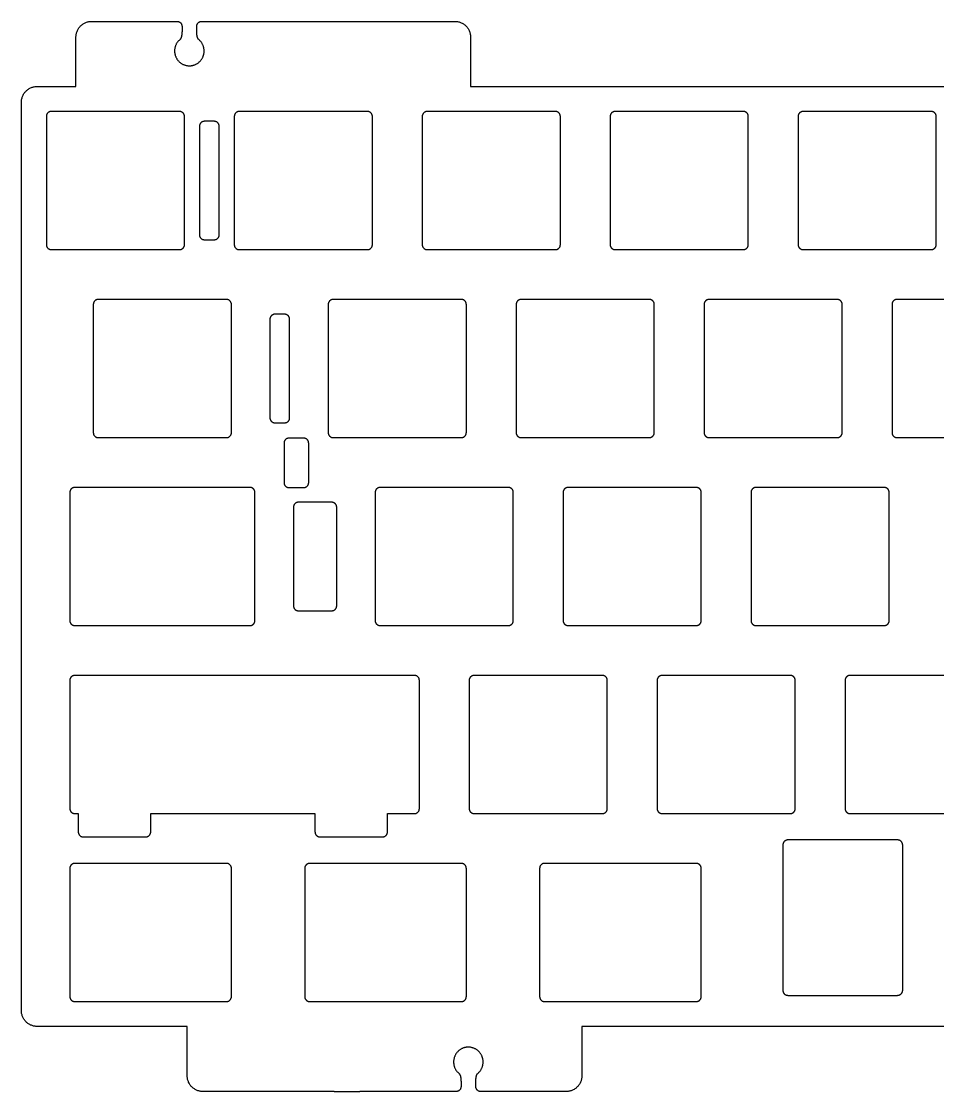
# Model space of a CAD drawing. Header units: millimetres. Extents: x 15 to 363, y 13 to 121.
# Drawn here: x 14.9 to 107.8, y 12.8 to 121.2 of the extents above; entities that cross this region are included whole.
import ezdxf

# ---------------------------------------------------------------- set-up
doc = ezdxf.new("R2010")
doc.units = ezdxf.units.MM
doc.layers.add('默认', color=7, linetype='Continuous', true_color=0x000000)

msp = doc.modelspace()

# ---------------------------------------------------------------- linework, layer by layer
at = {"layer": '默认', "color": 85, "true_color": 0x58ba48}
for p, q in [((20.42, 114.61, 1.5), (20.42, 119.61, 1.5)), ((60.42, 119.61, 1.5), (60.42, 114.61, 1.5)), ((16.49, 114.61, 1.5), (20.42, 114.61, 1.5)), ((60.42, 114.61, 1.5), (119.72, 114.61, 1.5)), ((91.57, 19.36, 1.5), (71.7, 19.36, 1.5)), ((71.7, 19.36, 1.5), (71.7, 14.36, 1.5)), ((104.71, 19.36, 1.5), (91.57, 19.36, 1.5)), ((191.68, 19.36, 1.5), (104.71, 19.36, 1.5))]:
    msp.add_line(p, q, dxfattribs=at)
for points in [[(42.92, 121.21), (45.52, 121.21)], [(20.3, 40.93), (20.65, 40.93), (20.65, 39.08)], [(46.6, 12.76), (49.2, 12.76)]]:
    msp.add_lwpolyline(points, dxfattribs=at)
for points, weights in [([(20.42, 119.61, 1.5), (20.42, 121.21, 1.5), (22.02, 121.21, 1.5)], [1, 0.707106781188, 1]), ([(30.67, 121.21, 1.5), (31.17, 121.21, 1.5), (31.17, 120.71, 1.5)], [1, 0.707106781189, 1]), ([(32.67, 120.71, 1.5), (32.67, 121.21, 1.5), (33.17, 121.21, 1.5)], [1, 0.707106781187, 1]), ([(58.82, 121.21, 1.5), (60.42, 121.21, 1.5), (60.42, 119.61, 1.5)], [1, 0.707106781185, 1]), ([(14.89, 113.01, 1.5), (14.89, 114.61, 1.5), (16.49, 114.61, 1.5)], [1, 0.707106781187, 1]), ([(17.92, 112.08, 1.5), (17.42, 112.08, 1.5), (17.42, 111.58, 1.5)], [1, 0.707106781186, 1]), ([(31.42, 111.58, 1.5), (31.42, 112.08, 1.5), (30.92, 112.08, 1.5)], [1, 0.707106781187, 1]), ([(36.97, 112.08, 1.5), (36.47, 112.08, 1.5), (36.47, 111.58, 1.5)], [1, 0.707106781187, 1]), ([(50.47, 111.58, 1.5), (50.47, 112.08, 1.5), (49.97, 112.08, 1.5)], [1, 0.707106781189, 1]), ([(56.02, 112.08, 1.5), (55.52, 112.08, 1.5), (55.52, 111.58, 1.5)], [1, 0.707106781186, 1]), ([(69.52, 111.58, 1.5), (69.52, 112.08, 1.5), (69.02, 112.08, 1.5)], [1, 0.707106781187, 1]), ([(75.07, 112.08, 1.5), (74.57, 112.08, 1.5), (74.57, 111.58, 1.5)], [1, 0.707106781186, 1]), ([(88.57, 111.58, 1.5), (88.57, 112.08, 1.5), (88.07, 112.08, 1.5)], [1, 0.707106781188, 1]), ([(94.12, 112.08, 1.5), (93.62, 112.08, 1.5), (93.62, 111.58, 1.5)], [1, 0.707106781186, 1]), ([(107.62, 111.58, 1.5), (107.62, 112.08, 1.5), (107.12, 112.08, 1.5)], [1, 0.707106781188, 1]), ([(33.44, 111.08, 1.5), (32.94, 111.08, 1.5), (32.94, 110.58, 1.5)], [1, 0.707106781186, 1]), ([(34.94, 110.58, 1.5), (34.94, 111.08, 1.5), (34.44, 111.08, 1.5)], [1, 0.707106781185, 1]), ([(32.94, 99.58, 1.5), (32.94, 99.08, 1.5), (33.44, 99.08, 1.5)], [1, 0.707106781187, 1]), ([(34.44, 99.08, 1.5), (34.94, 99.08, 1.5), (34.94, 99.58, 1.5)], [1, 0.707106781187, 1]), ([(17.42, 98.58, 1.5), (17.42, 98.08, 1.5), (17.92, 98.08, 1.5)], [1, 0.707106781184, 1]), ([(30.92, 98.08, 1.5), (31.42, 98.08, 1.5), (31.42, 98.58, 1.5)], [1, 0.707106781185, 1]), ([(36.47, 98.58, 1.5), (36.47, 98.08, 1.5), (36.97, 98.08, 1.5)], [1, 0.707106781186, 1]), ([(49.97, 98.08, 1.5), (50.47, 98.08, 1.5), (50.47, 98.58, 1.5)], [1, 0.707106781186, 1]), ([(55.52, 98.58, 1.5), (55.52, 98.08, 1.5), (56.02, 98.08, 1.5)], [1, 0.707106781185, 1]), ([(69.02, 98.08, 1.5), (69.52, 98.08, 1.5), (69.52, 98.58, 1.5)], [1, 0.707106781188, 1]), ([(74.57, 98.58, 1.5), (74.57, 98.08, 1.5), (75.07, 98.08, 1.5)], [1, 0.707106781185, 1]), ([(88.07, 98.08, 1.5), (88.57, 98.08, 1.5), (88.57, 98.58, 1.5)], [1, 0.707106781188, 1]), ([(93.62, 98.58, 1.5), (93.62, 98.08, 1.5), (94.12, 98.08, 1.5)], [1, 0.707106781185, 1]), ([(107.12, 98.08, 1.5), (107.62, 98.08, 1.5), (107.62, 98.58, 1.5)], [1, 0.707106781187, 1]), ([(22.68, 93.03, 1.5), (22.18, 93.03, 1.5), (22.18, 92.53, 1.5)], [1, 0.707106781186, 1]), ([(36.18, 92.53, 1.5), (36.18, 93.03, 1.5), (35.68, 93.03, 1.5)], [1, 0.707106781188, 1]), ([(46.49, 93.03, 1.5), (45.99, 93.03, 1.5), (45.99, 92.53, 1.5)], [1, 0.707106781187, 1]), ([(59.99, 92.53, 1.5), (59.99, 93.03, 1.5), (59.49, 93.03, 1.5)], [1, 0.707106781189, 1]), ([(65.54, 93.03, 1.5), (65.04, 93.03, 1.5), (65.04, 92.53, 1.5)], [1, 0.707106781187, 1]), ([(79.04, 92.53, 1.5), (79.04, 93.03, 1.5), (78.54, 93.03, 1.5)], [1, 0.707106781187, 1]), ([(84.59, 93.03, 1.5), (84.09, 93.03, 1.5), (84.09, 92.53, 1.5)], [1, 0.707106781186, 1]), ([(98.09, 92.53, 1.5), (98.09, 93.03, 1.5), (97.59, 93.03, 1.5)], [1, 0.707106781187, 1]), ([(103.64, 93.03, 1.5), (103.14, 93.03, 1.5), (103.14, 92.53, 1.5)], [1, 0.707106781186, 1]), ([(40.58, 91.53, 1.5), (40.08, 91.53, 1.5), (40.08, 91.03, 1.5)], [1, 0.707106781186, 1]), ([(42.08, 91.03, 1.5), (42.08, 91.53, 1.5), (41.58, 91.53, 1.5)], [1, 0.707106781188, 1]), ([(40.08, 81.03, 1.5), (40.08, 80.53, 1.5), (40.58, 80.53, 1.5)], [1, 0.707106781186, 1]), ([(41.58, 80.53, 1.5), (42.08, 80.53, 1.5), (42.08, 81.03, 1.5)], [1, 0.707106781186, 1]), ([(22.18, 79.53, 1.5), (22.18, 79.03, 1.5), (22.68, 79.03, 1.5)], [1, 0.707106781184, 1]), ([(35.68, 79.03, 1.5), (36.18, 79.03, 1.5), (36.18, 79.53, 1.5)], [1, 0.707106781188, 1]), ([(45.99, 79.53, 1.5), (45.99, 79.03, 1.5), (46.49, 79.03, 1.5)], [1, 0.707106781185, 1]), ([(59.49, 79.03, 1.5), (59.99, 79.03, 1.5), (59.99, 79.53, 1.5)], [1, 0.707106781187, 1]), ([(65.04, 79.53, 1.5), (65.04, 79.03, 1.5), (65.54, 79.03, 1.5)], [1, 0.707106781184, 1]), ([(78.54, 79.03, 1.5), (79.04, 79.03, 1.5), (79.04, 79.53, 1.5)], [1, 0.707106781185, 1]), ([(84.09, 79.53, 1.5), (84.09, 79.03, 1.5), (84.59, 79.03, 1.5)], [1, 0.707106781185, 1]), ([(97.59, 79.03, 1.5), (98.09, 79.03, 1.5), (98.09, 79.53, 1.5)], [1, 0.707106781186, 1]), ([(103.14, 79.53, 1.5), (103.14, 79.03, 1.5), (103.64, 79.03, 1.5)], [1, 0.707106781186, 1]), ([(42.01, 78.97, 1.5), (41.51, 78.97, 1.5), (41.51, 78.47, 1.5)], [1, 0.707106781186, 1]), ([(44.01, 78.47, 1.5), (44.01, 78.97, 1.5), (43.51, 78.97, 1.5)], [1, 0.707106781186, 1]), ([(20.3, 73.98, 1.5), (19.8, 73.98, 1.5), (19.8, 73.48, 1.5)], [1, 0.707106781186, 1]), ([(38.56, 73.48, 1.5), (38.56, 73.98, 1.5), (38.06, 73.98, 1.5)], [1, 0.707106781186, 1]), ([(41.51, 74.47, 1.5), (41.51, 73.97, 1.5), (42.01, 73.97, 1.5)], [1, 0.707106781186, 1]), ([(43.51, 73.97, 1.5), (44.01, 73.97, 1.5), (44.01, 74.47, 1.5)], [1, 0.707106781187, 1]), ([(51.25, 73.98, 1.5), (50.75, 73.98, 1.5), (50.75, 73.48, 1.5)], [1, 0.707106781186, 1]), ([(64.75, 73.48, 1.5), (64.75, 73.98, 1.5), (64.25, 73.98, 1.5)], [1, 0.707106781186, 1]), ([(70.3, 73.98, 1.5), (69.8, 73.98, 1.5), (69.8, 73.48, 1.5)], [1, 0.707106781186, 1]), ([(83.8, 73.48, 1.5), (83.8, 73.98, 1.5), (83.3, 73.98, 1.5)], [1, 0.707106781188, 1]), ([(89.35, 73.98, 1.5), (88.85, 73.98, 1.5), (88.85, 73.48, 1.5)], [1, 0.707106781186, 1]), ([(102.85, 73.48, 1.5), (102.85, 73.98, 1.5), (102.35, 73.98, 1.5)], [1, 0.707106781186, 1]), ([(42.97, 72.48, 1.5), (42.47, 72.48, 1.5), (42.47, 71.98, 1.5)], [1, 0.707106781187, 1]), ([(46.85, 71.98, 1.5), (46.85, 72.48, 1.5), (46.35, 72.48, 1.5)], [1, 0.707106781187, 1]), ([(42.47, 61.98, 1.5), (42.47, 61.48, 1.5), (42.97, 61.48, 1.5)], [1, 0.707106781185, 1]), ([(46.35, 61.48, 1.5), (46.85, 61.48, 1.5), (46.85, 61.98, 1.5)], [1, 0.707106781187, 1]), ([(19.8, 60.48, 1.5), (19.8, 59.98, 1.5), (20.3, 59.98, 1.5)], [1, 0.707106781188, 1]), ([(38.06, 59.98, 1.5), (38.56, 59.98, 1.5), (38.56, 60.48, 1.5)], [1, 0.707106781189, 1]), ([(50.75, 60.48, 1.5), (50.75, 59.98, 1.5), (51.25, 59.98, 1.5)], [1, 0.707106781185, 1]), ([(64.25, 59.98, 1.5), (64.75, 59.98, 1.5), (64.75, 60.48, 1.5)], [1, 0.707106781187, 1]), ([(69.8, 60.48, 1.5), (69.8, 59.98, 1.5), (70.3, 59.98, 1.5)], [1, 0.707106781185, 1]), ([(83.3, 59.98, 1.5), (83.8, 59.98, 1.5), (83.8, 60.48, 1.5)], [1, 0.707106781187, 1]), ([(88.85, 60.48, 1.5), (88.85, 59.98, 1.5), (89.35, 59.98, 1.5)], [1, 0.707106781185, 1]), ([(102.35, 59.98, 1.5), (102.85, 59.98, 1.5), (102.85, 60.48, 1.5)], [1, 0.707106781185, 1]), ([(20.3, 54.93, 1.5), (19.8, 54.93, 1.5), (19.8, 54.43, 1.5)], [1, 0.70710678119, 1]), ([(55.23, 54.43, 1.5), (55.23, 54.93, 1.5), (54.73, 54.93, 1.5)], [1, 0.707106781187, 1]), ([(60.78, 54.93, 1.5), (60.28, 54.93, 1.5), (60.28, 54.43, 1.5)], [1, 0.707106781188, 1]), ([(74.28, 54.43, 1.5), (74.28, 54.93, 1.5), (73.78, 54.93, 1.5)], [1, 0.707106781189, 1]), ([(79.83, 54.93, 1.5), (79.33, 54.93, 1.5), (79.33, 54.43, 1.5)], [1, 0.707106781186, 1]), ([(93.33, 54.43, 1.5), (93.33, 54.93, 1.5), (92.83, 54.93, 1.5)], [1, 0.707106781189, 1]), ([(98.88, 54.93, 1.5), (98.38, 54.93, 1.5), (98.38, 54.43, 1.5)], [1, 0.707106781187, 1]), ([(19.8, 41.43, 1.5), (19.8, 40.93, 1.5), (20.3, 40.93, 1.5)], [1, 0.707106781191, 1]), ([(60.28, 41.43, 1.5), (60.28, 40.93, 1.5), (60.78, 40.93, 1.5)], [1, 0.707106781185, 1]), ([(73.78, 40.93, 1.5), (74.28, 40.93, 1.5), (74.28, 41.43, 1.5)], [1, 0.707106781186, 1]), ([(79.33, 41.43, 1.5), (79.33, 40.93, 1.5), (79.83, 40.93, 1.5)], [1, 0.707106781184, 1]), ([(92.83, 40.93, 1.5), (93.33, 40.93, 1.5), (93.33, 41.43, 1.5)], [1, 0.707106781186, 1]), ([(98.38, 41.43, 1.5), (98.38, 40.93, 1.5), (98.88, 40.93, 1.5)], [1, 0.707106781184, 1]), ([(20.65, 39.08, 1.5), (20.65, 38.56, 1.5), (21.17, 38.56, 1.5)], [1, 0.707106781187, 1]), ([(27.47, 38.56, 1.5), (28, 38.56, 1.5), (28, 39.08, 1.5)], [1, 0.707106781192, 1]), ([(44.65, 39.08, 1.5), (44.65, 38.56, 1.5), (45.17, 38.56, 1.5)], [1, 0.707106781188, 1]), ([(51.47, 38.56, 1.5), (52, 38.56, 1.5), (52, 39.08, 1.5)], [1, 0.707106781186, 1]), ([(92.59, 38.26, 1.5), (92.07, 38.26, 1.5), (92.07, 37.73, 1.5)], [1, 0.707106781188, 1]), ([(104.22, 37.73, 1.5), (104.22, 38.26, 1.5), (103.69, 38.26, 1.5)], [1, 0.707106781186, 1]), ([(20.3, 35.88, 1.5), (19.8, 35.88, 1.5), (19.8, 35.38, 1.5)], [1, 0.707106781185, 1]), ([(36.18, 35.38, 1.5), (36.18, 35.88, 1.5), (35.68, 35.88, 1.5)], [1, 0.707106781187, 1]), ([(44.11, 35.88, 1.5), (43.61, 35.88, 1.5), (43.61, 35.38, 1.5)], [1, 0.707106781183, 1]), ([(59.99, 35.38, 1.5), (59.99, 35.88, 1.5), (59.49, 35.88, 1.5)], [1, 0.707106781185, 1]), ([(67.92, 35.88, 1.5), (67.42, 35.88, 1.5), (67.42, 35.38, 1.5)], [1, 0.707106781188, 1]), ([(83.8, 35.38, 1.5), (83.8, 35.88, 1.5), (83.3, 35.88, 1.5)], [1, 0.707106781183, 1]), ([(92.07, 23.03, 1.5), (92.07, 22.51, 1.5), (92.59, 22.51, 1.5)], [1, 0.707106781187, 1]), ([(103.69, 22.51, 1.5), (104.22, 22.51, 1.5), (104.22, 23.03, 1.5)], [1, 0.707106781187, 1]), ([(19.8, 22.38, 1.5), (19.8, 21.88, 1.5), (20.3, 21.88, 1.5)], [1, 0.707106781186, 1]), ([(35.68, 21.88, 1.5), (36.18, 21.88, 1.5), (36.18, 22.38, 1.5)], [1, 0.707106781185, 1]), ([(43.61, 22.38, 1.5), (43.61, 21.88, 1.5), (44.11, 21.88, 1.5)], [1, 0.707106781188, 1]), ([(59.49, 21.88, 1.5), (59.99, 21.88, 1.5), (59.99, 22.38, 1.5)], [1, 0.707106781184, 1]), ([(67.42, 22.38, 1.5), (67.42, 21.88, 1.5), (67.92, 21.88, 1.5)], [1, 0.707106781191, 1]), ([(83.3, 21.88, 1.5), (83.8, 21.88, 1.5), (83.8, 22.38, 1.5)], [1, 0.707106781184, 1]), ([(16.49, 19.36, 1.5), (14.89, 19.36, 1.5), (14.89, 20.96, 1.5)], [1, 0.707106781185, 1]), ([(33.3, 12.76, 1.5), (31.7, 12.76, 1.5), (31.7, 14.36, 1.5)], [1, 0.707106781187, 1]), ([(71.7, 14.36, 1.5), (71.7, 12.76, 1.5), (70.1, 12.76, 1.5)], [1, 0.707106781187, 1]), ([(59.45, 13.26, 1.5), (59.45, 12.76, 1.5), (58.95, 12.76, 1.5)], [1, 0.70710678119, 1]), ([(61.45, 12.76, 1.5), (60.95, 12.76, 1.5), (60.95, 13.26, 1.5)], [1, 0.707106781189, 1])]:
    msp.add_rational_spline(points, weights, degree=2, dxfattribs=at)
for points, weights, degree, knots in [([(22.02, 121.21, 1.5), (22.48, 121.21, 1.5), (23.03, 121.21, 1.5), (23.67, 121.21, 1.5), (26, 121.21, 1.5), (28.33, 121.21, 1.5), (30.67, 121.21, 1.5)], [1, 1.00139061476, 1.00278316332, 1.00417764839, 1.00278316332, 1.00139061476, 1], 3, [1964.813105, 1964.813105, 1964.813105, 1964.813105, 1966.463105, 1966.463105, 1966.463105, 1973.463105, 1973.463105, 1973.463105, 1973.463105]), ([(30.95, 119.35, 1.5), (30.14, 118.68, 1.5), (30.51, 117.69, 1.5), (30.87, 116.7, 1.5), (31.92, 116.71, 1.5), (32.97, 116.71, 1.5), (33.33, 117.7, 1.5), (33.68, 118.69, 1.5), (32.87, 119.36, 1.5)], [1, 0.818725270994, 1, 0.818725270994, 1, 0.818725270994, 1, 0.818725270994, 1], 2, [1976.314662, 1976.314662, 1976.314662, 1978.418611, 1978.418611, 1980.52256, 1980.52256, 1982.626509, 1982.626509, 1984.730458, 1984.730458, 1984.730458]), ([(31.17, 120.21, 1.5), (31.17, 120.09, 1.5), (31.16, 119.97, 1.5), (31.14, 119.86, 1.5), (31.12, 119.68, 1.5), (31.07, 119.46, 1.5), (30.95, 119.35, 1.5)], [1, 0.99662321056, 0.994376926525, 0.993265886467, 0.99550553714, 0.997750237855, 1], 3, [1974.963105, 1974.963105, 1974.963105, 1974.963105, 1975.479659, 1975.479659, 1975.479659, 1976.314662, 1976.314662, 1976.314662, 1976.314662]), ([(32.87, 119.36, 1.5), (32.78, 119.44, 1.5), (32.72, 119.6, 1.5), (32.7, 119.73, 1.5), (32.68, 119.89, 1.5), (32.67, 120.05, 1.5), (32.67, 120.21, 1.5)], [1, 0.997750237855, 0.99550553714, 0.993265886467, 0.993418438381, 0.995667629703, 1], 3, [1984.730458, 1984.730458, 1984.730458, 1984.730458, 1985.427433, 1985.427433, 1985.427433, 1986.207584, 1986.207584, 1986.207584, 1986.207584]), ([(61.15, 14.6, 1.5), (61.96, 15.27, 1.5), (61.61, 16.26, 1.5), (61.25, 17.25, 1.5), (60.2, 17.26, 1.5), (59.15, 17.26, 1.5), (58.79, 16.27, 1.5), (58.43, 15.28, 1.5), (59.23, 14.61, 1.5)], [1, 0.818725270994, 1, 0.818725270994, 1, 0.818725270994, 1, 0.818725270994, 1], 2, [1787.724768, 1787.724768, 1787.724768, 1789.828717, 1789.828717, 1791.932666, 1791.932666, 1794.036615, 1794.036615, 1796.140565, 1796.140565, 1796.140565]), ([(59.23, 14.61, 1.5), (59.36, 14.5, 1.5), (59.41, 14.28, 1.5), (59.43, 14.11, 1.5), (59.44, 13.99, 1.5), (59.45, 13.87, 1.5), (59.45, 13.76, 1.5)], [1, 0.997750237855, 0.99550553714, 0.993265886468, 0.994376926526, 0.99662321056, 1], 3, [1796.140565, 1796.140565, 1796.140565, 1796.140565, 1796.975567, 1796.975567, 1796.975567, 1797.492122, 1797.492122, 1797.492122, 1797.492122]), ([(60.95, 13.76, 1.5), (60.95, 13.91, 1.5), (60.96, 14.07, 1.5), (60.99, 14.23, 1.5), (61.01, 14.36, 1.5), (61.06, 14.52, 1.5), (61.15, 14.6, 1.5)], [1, 0.995667629703, 0.993418438381, 0.993265886468, 0.99550553714, 0.997750237855, 1], 3, [1786.247642, 1786.247642, 1786.247642, 1786.247642, 1787.027793, 1787.027793, 1787.027793, 1787.724768, 1787.724768, 1787.724768, 1787.724768])]:
    msp.add_rational_spline(points, weights, degree=degree, knots=knots, dxfattribs=at)
for points, degree in [([(31.17, 120.71, 1.5), (31.17, 120.54, 1.5), (31.17, 120.37, 1.5), (31.17, 120.21, 1.5)], 3), ([(32.67, 120.21, 1.5), (32.67, 120.37, 1.5), (32.67, 120.54, 1.5), (32.67, 120.71, 1.5)], 3), ([(33.17, 121.21, 1.5), (36.42, 121.21, 1.5), (39.67, 121.21, 1.5), (42.92, 121.21, 1.5)], 3), ([(45.52, 121.21, 1.5), (49.95, 121.21, 1.5), (54.38, 121.21, 1.5), (58.82, 121.21, 1.5)], 3), ([(14.89, 20.96, 1.5), (14.89, 51.64, 1.5), (14.89, 82.32, 1.5), (14.89, 113.01, 1.5)], 3), ([(30.92, 112.08, 1.5), (24.42, 112.08, 1.5), (17.92, 112.08, 1.5)], 2), ([(49.97, 112.08, 1.5), (43.47, 112.08, 1.5), (36.97, 112.08, 1.5)], 2), ([(69.02, 112.08, 1.5), (62.52, 112.08, 1.5), (56.02, 112.08, 1.5)], 2), ([(88.07, 112.08, 1.5), (81.57, 112.08, 1.5), (75.07, 112.08, 1.5)], 2), ([(107.12, 112.08, 1.5), (100.62, 112.08, 1.5), (94.12, 112.08, 1.5)], 2), ([(17.42, 111.58, 1.5), (17.42, 105.08, 1.5), (17.42, 98.58, 1.5)], 2), ([(31.42, 98.58, 1.5), (31.42, 105.08, 1.5), (31.42, 111.58, 1.5)], 2), ([(34.44, 111.08, 1.5), (33.94, 111.08, 1.5), (33.44, 111.08, 1.5)], 2), ([(36.47, 111.58, 1.5), (36.47, 105.08, 1.5), (36.47, 98.58, 1.5)], 2), ([(50.47, 98.58, 1.5), (50.47, 105.08, 1.5), (50.47, 111.58, 1.5)], 2), ([(55.52, 111.58, 1.5), (55.52, 105.08, 1.5), (55.52, 98.58, 1.5)], 2), ([(69.52, 98.58, 1.5), (69.52, 105.08, 1.5), (69.52, 111.58, 1.5)], 2), ([(74.57, 111.58, 1.5), (74.57, 105.08, 1.5), (74.57, 98.58, 1.5)], 2), ([(88.57, 98.58, 1.5), (88.57, 105.08, 1.5), (88.57, 111.58, 1.5)], 2), ([(93.62, 111.58, 1.5), (93.62, 105.08, 1.5), (93.62, 98.58, 1.5)], 2), ([(107.62, 98.58, 1.5), (107.62, 105.08, 1.5), (107.62, 111.58, 1.5)], 2), ([(32.94, 110.58, 1.5), (32.94, 105.08, 1.5), (32.94, 99.58, 1.5)], 2), ([(34.94, 99.58, 1.5), (34.94, 105.08, 1.5), (34.94, 110.58, 1.5)], 2), ([(33.44, 99.08, 1.5), (33.94, 99.08, 1.5), (34.44, 99.08, 1.5)], 2), ([(17.92, 98.08, 1.5), (24.42, 98.08, 1.5), (30.92, 98.08, 1.5)], 2), ([(36.97, 98.08, 1.5), (43.47, 98.08, 1.5), (49.97, 98.08, 1.5)], 2), ([(56.02, 98.08, 1.5), (62.52, 98.08, 1.5), (69.02, 98.08, 1.5)], 2), ([(75.07, 98.08, 1.5), (81.57, 98.08, 1.5), (88.07, 98.08, 1.5)], 2), ([(94.12, 98.08, 1.5), (100.62, 98.08, 1.5), (107.12, 98.08, 1.5)], 2), ([(22.18, 92.53, 1.5), (22.18, 86.03, 1.5), (22.18, 79.53, 1.5)], 2), ([(35.68, 93.03, 1.5), (29.18, 93.03, 1.5), (22.68, 93.03, 1.5)], 2), ([(36.18, 79.53, 1.5), (36.18, 86.03, 1.5), (36.18, 92.53, 1.5)], 2), ([(45.99, 92.53, 1.5), (45.99, 86.03, 1.5), (45.99, 79.53, 1.5)], 2), ([(59.49, 93.03, 1.5), (52.99, 93.03, 1.5), (46.49, 93.03, 1.5)], 2), ([(59.99, 79.53, 1.5), (59.99, 86.03, 1.5), (59.99, 92.53, 1.5)], 2), ([(65.04, 92.53, 1.5), (65.04, 86.03, 1.5), (65.04, 79.53, 1.5)], 2), ([(78.54, 93.03, 1.5), (72.04, 93.03, 1.5), (65.54, 93.03, 1.5)], 2), ([(79.04, 79.53, 1.5), (79.04, 86.03, 1.5), (79.04, 92.53, 1.5)], 2), ([(84.09, 92.53, 1.5), (84.09, 86.03, 1.5), (84.09, 79.53, 1.5)], 2), ([(97.59, 93.03, 1.5), (91.09, 93.03, 1.5), (84.59, 93.03, 1.5)], 2), ([(98.09, 79.53, 1.5), (98.09, 86.03, 1.5), (98.09, 92.53, 1.5)], 2), ([(103.14, 92.53, 1.5), (103.14, 86.03, 1.5), (103.14, 79.53, 1.5)], 2), ([(116.64, 93.03, 1.5), (110.14, 93.03, 1.5), (103.64, 93.03, 1.5)], 2), ([(41.58, 91.53, 1.5), (41.08, 91.53, 1.5), (40.58, 91.53, 1.5)], 2), ([(40.08, 91.03, 1.5), (40.08, 86.03, 1.5), (40.08, 81.03, 1.5)], 2), ([(42.08, 81.03, 1.5), (42.08, 86.03, 1.5), (42.08, 91.03, 1.5)], 2), ([(40.58, 80.53, 1.5), (41.08, 80.53, 1.5), (41.58, 80.53, 1.5)], 2), ([(22.68, 79.03, 1.5), (29.18, 79.03, 1.5), (35.68, 79.03, 1.5)], 2), ([(41.51, 78.47, 1.5), (41.51, 76.47, 1.5), (41.51, 74.47, 1.5)], 2), ([(43.51, 78.97, 1.5), (42.76, 78.97, 1.5), (42.01, 78.97, 1.5)], 2), ([(44.01, 74.47, 1.5), (44.01, 76.47, 1.5), (44.01, 78.47, 1.5)], 2), ([(46.49, 79.03, 1.5), (52.99, 79.03, 1.5), (59.49, 79.03, 1.5)], 2), ([(65.54, 79.03, 1.5), (72.04, 79.03, 1.5), (78.54, 79.03, 1.5)], 2), ([(84.59, 79.03, 1.5), (91.09, 79.03, 1.5), (97.59, 79.03, 1.5)], 2), ([(103.64, 79.03, 1.5), (110.14, 79.03, 1.5), (116.64, 79.03, 1.5)], 2), ([(38.06, 73.98, 1.5), (29.18, 73.98, 1.5), (20.3, 73.98, 1.5)], 2), ([(42.01, 73.97, 1.5), (42.76, 73.97, 1.5), (43.51, 73.97, 1.5)], 2), ([(64.25, 73.98, 1.5), (57.75, 73.98, 1.5), (51.25, 73.98, 1.5)], 2), ([(83.3, 73.98, 1.5), (76.8, 73.98, 1.5), (70.3, 73.98, 1.5)], 2), ([(102.35, 73.98, 1.5), (95.85, 73.98, 1.5), (89.35, 73.98, 1.5)], 2), ([(19.8, 73.48, 1.5), (19.8, 66.98, 1.5), (19.8, 60.48, 1.5)], 2), ([(38.56, 60.48, 1.5), (38.56, 66.98, 1.5), (38.56, 73.48, 1.5)], 2), ([(50.75, 73.48, 1.5), (50.75, 66.98, 1.5), (50.75, 60.48, 1.5)], 2), ([(64.75, 60.48, 1.5), (64.75, 66.98, 1.5), (64.75, 73.48, 1.5)], 2), ([(69.8, 73.48, 1.5), (69.8, 66.98, 1.5), (69.8, 60.48, 1.5)], 2), ([(83.8, 60.48, 1.5), (83.8, 66.98, 1.5), (83.8, 73.48, 1.5)], 2), ([(88.85, 73.48, 1.5), (88.85, 66.98, 1.5), (88.85, 60.48, 1.5)], 2), ([(102.85, 60.48, 1.5), (102.85, 66.98, 1.5), (102.85, 73.48, 1.5)], 2), ([(42.47, 71.98, 1.5), (42.47, 66.98, 1.5), (42.47, 61.98, 1.5)], 2), ([(46.35, 72.48, 1.5), (43.47, 72.48, 1.5), (42.97, 72.48, 1.5)], 2), ([(46.85, 61.98, 1.5), (46.85, 66.98, 1.5), (46.85, 71.98, 1.5)], 2), ([(42.97, 61.48, 1.5), (43.47, 61.48, 1.5), (46.35, 61.48, 1.5)], 2), ([(20.3, 59.98, 1.5), (29.18, 59.98, 1.5), (38.06, 59.98, 1.5)], 2), ([(51.25, 59.98, 1.5), (57.75, 59.98, 1.5), (64.25, 59.98, 1.5)], 2), ([(70.3, 59.98, 1.5), (76.8, 59.98, 1.5), (83.3, 59.98, 1.5)], 2), ([(89.35, 59.98, 1.5), (95.85, 59.98, 1.5), (102.35, 59.98, 1.5)], 2), ([(19.8, 54.43, 1.5), (19.8, 50.1, 1.5), (19.8, 45.76, 1.5), (19.8, 41.43, 1.5)], 3), ([(54.73, 54.93, 1.5), (42.46, 54.93, 1.5), (30.98, 54.93, 1.5), (20.3, 54.93, 1.5)], 3), ([(55.23, 41.43, 1.5), (55.23, 45.76, 1.5), (55.23, 50.1, 1.5), (55.23, 54.43, 1.5)], 3), ([(60.28, 54.43, 1.5), (60.28, 47.93, 1.5), (60.28, 41.43, 1.5)], 2), ([(73.78, 54.93, 1.5), (67.28, 54.93, 1.5), (60.78, 54.93, 1.5)], 2), ([(74.28, 41.43, 1.5), (74.28, 47.93, 1.5), (74.28, 54.43, 1.5)], 2), ([(79.33, 54.43, 1.5), (79.33, 47.93, 1.5), (79.33, 41.43, 1.5)], 2), ([(92.83, 54.93, 1.5), (86.33, 54.93, 1.5), (79.83, 54.93, 1.5)], 2), ([(93.33, 41.43, 1.5), (93.33, 47.93, 1.5), (93.33, 54.43, 1.5)], 2), ([(98.38, 54.43, 1.5), (98.38, 47.93, 1.5), (98.38, 41.43, 1.5)], 2), ([(111.88, 54.93, 1.5), (105.38, 54.93, 1.5), (98.88, 54.93, 1.5)], 2), ([(28, 39.08, 1.5), (28, 39.7, 1.5), (28, 40.31, 1.5), (28, 40.93, 1.5)], 3), ([(28, 40.93, 1.5), (33.36, 40.93, 1.5), (38.91, 40.93, 1.5), (44.65, 40.93, 1.5)], 3), ([(44.65, 40.93, 1.5), (44.65, 40.31, 1.5), (44.65, 39.7, 1.5), (44.65, 39.08, 1.5)], 3), ([(52, 39.08, 1.5), (52, 39.7, 1.5), (52, 40.31, 1.5), (52, 40.93, 1.5)], 3), ([(60.78, 40.93, 1.5), (67.28, 40.93, 1.5), (73.78, 40.93, 1.5)], 2), ([(79.83, 40.93, 1.5), (86.33, 40.93, 1.5), (92.83, 40.93, 1.5)], 2), ([(98.88, 40.93, 1.5), (105.38, 40.93, 1.5), (111.88, 40.93, 1.5)], 2), ([(21.17, 38.56, 1.5), (23.27, 38.56, 1.5), (25.37, 38.56, 1.5), (27.47, 38.56, 1.5)], 3), ([(45.17, 38.56, 1.5), (47.27, 38.56, 1.5), (49.37, 38.56, 1.5), (51.47, 38.56, 1.5)], 3), ([(103.69, 38.26, 1.5), (98.14, 38.26, 1.5), (92.59, 38.26, 1.5)], 2), ([(92.07, 37.73, 1.5), (92.07, 30.38, 1.5), (92.07, 23.03, 1.5)], 2), ([(104.22, 23.03, 1.5), (104.22, 30.38, 1.5), (104.22, 37.73, 1.5)], 2), ([(35.68, 35.88, 1.5), (27.99, 35.88, 1.5), (20.3, 35.88, 1.5)], 2), ([(59.49, 35.88, 1.5), (51.8, 35.88, 1.5), (44.11, 35.88, 1.5)], 2), ([(83.3, 35.88, 1.5), (75.61, 35.88, 1.5), (67.92, 35.88, 1.5)], 2), ([(19.8, 35.38, 1.5), (19.8, 28.88, 1.5), (19.8, 22.38, 1.5)], 2), ([(36.18, 22.38, 1.5), (36.18, 28.88, 1.5), (36.18, 35.38, 1.5)], 2), ([(43.61, 35.38, 1.5), (43.61, 28.88, 1.5), (43.61, 22.38, 1.5)], 2), ([(59.99, 22.38, 1.5), (59.99, 28.88, 1.5), (59.99, 35.38, 1.5)], 2), ([(67.42, 35.38, 1.5), (67.42, 28.88, 1.5), (67.42, 22.38, 1.5)], 2), ([(83.8, 22.38, 1.5), (83.8, 28.88, 1.5), (83.8, 35.38, 1.5)], 2), ([(20.3, 21.88, 1.5), (27.99, 21.88, 1.5), (35.68, 21.88, 1.5)], 2), ([(44.11, 21.88, 1.5), (51.8, 21.88, 1.5), (59.49, 21.88, 1.5)], 2), ([(67.92, 21.88, 1.5), (75.61, 21.88, 1.5), (83.3, 21.88, 1.5)], 2), ([(92.59, 22.51, 1.5), (98.14, 22.51, 1.5), (103.69, 22.51, 1.5)], 2), ([(31.7, 19.36, 1.5), (26.63, 19.36, 1.5), (21.56, 19.36, 1.5), (16.49, 19.36, 1.5)], 3), ([(31.7, 14.36, 1.5), (31.7, 15.71, 1.5), (31.7, 17.38, 1.5), (31.7, 19.36, 1.5)], 3), ([(59.45, 13.76, 1.5), (59.45, 13.59, 1.5), (59.45, 13.42, 1.5), (59.45, 13.26, 1.5)], 3), ([(60.95, 13.26, 1.5), (60.95, 13.42, 1.5), (60.95, 13.59, 1.5), (60.95, 13.76, 1.5)], 3), ([(46.6, 12.76, 1.5), (42.16, 12.76, 1.5), (37.73, 12.76, 1.5), (33.3, 12.76, 1.5)], 3), ([(58.95, 12.76, 1.5), (55.7, 12.76, 1.5), (52.45, 12.76, 1.5), (49.2, 12.76, 1.5)], 3), ([(70.1, 12.76, 1.5), (67.21, 12.76, 1.5), (64.33, 12.76, 1.5), (61.45, 12.76, 1.5)], 3)]:
    msp.add_open_spline(points, degree=degree, dxfattribs=at)
msp.add_open_spline([(52, 40.93, 1.5), (52.16, 40.93, 1.5), (52.32, 40.93, 1.5), (52.48, 40.93, 1.5), (52.63, 40.93, 1.5), (52.78, 40.93, 1.5), (52.93, 40.93, 1.5), (53.09, 40.93, 1.5), (53.25, 40.93, 1.5), (53.41, 40.93, 1.5), (53.49, 40.93, 1.5), (53.57, 40.93, 1.5), (53.65, 40.93, 1.5), (53.72, 40.93, 1.5), (53.79, 40.93, 1.5), (53.86, 40.93, 1.5), (53.94, 40.93, 1.5), (54.03, 40.93, 1.5), (54.11, 40.93, 1.5), (54.19, 40.93, 1.5), (54.27, 40.93, 1.5), (54.35, 40.93, 1.5), (54.42, 40.93, 1.5), (54.5, 40.93, 1.5), (54.58, 40.93, 1.5), (54.65, 40.93, 1.5), (54.71, 40.93, 1.5), (54.78, 40.93, 1.5), (54.84, 40.94, 1.5), (54.9, 40.96, 1.5), (54.96, 40.99, 1.5), (55.02, 41.02, 1.5), (55.07, 41.06, 1.5), (55.11, 41.11, 1.5), (55.18, 41.2, 1.5), (55.23, 41.32, 1.5), (55.23, 41.43, 1.5)], degree=3, knots=[-7876.507071, -7876.507071, -7876.507071, -7876.507071, -7876.023162, -7876.023162, -7876.023162, -7875.577242, -7875.577242, -7875.577242, -7875.091723, -7875.091723, -7875.091723, -7874.856621, -7874.856621, -7874.856621, -7874.6443, -7874.6443, -7874.6443, -7874.392642, -7874.392642, -7874.392642, -7874.157141, -7874.157141, -7874.157141, -7873.92132, -7873.92132, -7873.92132, -7873.726925, -7873.726925, -7873.726925, -7873.531242, -7873.531242, -7873.531242, -7873.336688, -7873.336688, -7873.336688, -7872.980992, -7872.980992, -7872.980992, -7872.980992], dxfattribs=at)

doc.saveas('drawing.dxf')
